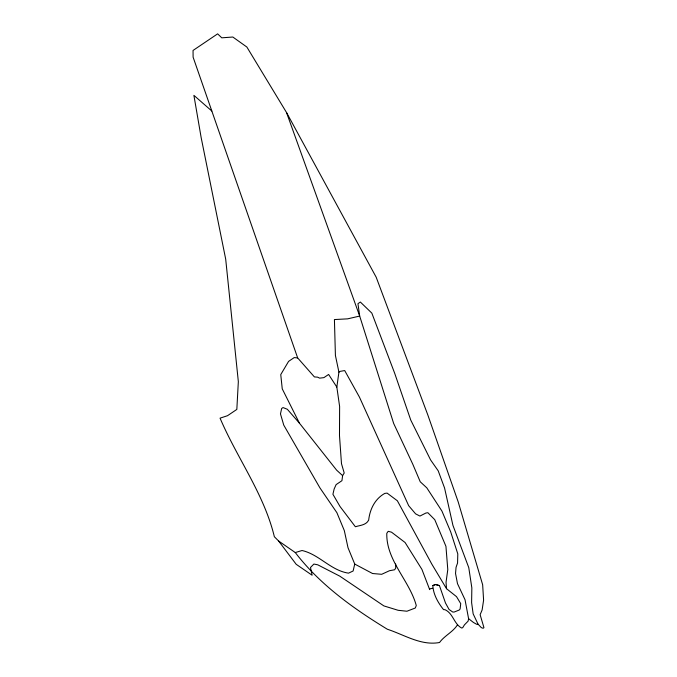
<?xml version="1.0" encoding="UTF-8"?>
<svg xmlns="http://www.w3.org/2000/svg" width="677" height="677" viewBox="0 0 677 677"><rect width="100%" height="100%" fill="white"/><g stroke="black" fill="none" stroke-linecap="round" stroke-linejoin="round"><path stroke-width="1.02" d="M286.498 112.475L359.682 316.066L393.675 423.48L412.758 464.151L420.248 481.779L426.806 487.846L441.929 511.059L450.696 531.902L457.796 553.904L457.567 562.993L456.061 567.318L455.536 573.461L457.491 583.676L465.031 599.737L468.594 618.685L468.112 621.131L464.439 624.871L462.696 627.697L461.612 628.019C453.945 623.957 453.167 613.379 445.001 609.689L443.553 609.63C438.104 602.877 433.246 594.304 432.848 585.588L435.421 584.496L439.432 585.588L445.491 603.012L449.079 609.495L452.718 612.016L454.089 612.067L459.26 610.019L460.106 608.97L460.732 603.639L456.518 596.649L446.541 588.711L431.858 564.186L397.365 500.777L387.1 493.11L384.781 493.406C374.931 498.864 369.879 509.265 368.669 520.148C365.969 525.267 360.181 525.208 355.374 526.757L340.023 506.506L332.915 494.269L334.159 488.963L336.122 484.614L341.936 480.687L342.613 475.626L344.204 473.003L341.479 463.66L339.49 435.573L339.617 406.445L336.833 387.092L338.923 372.147L335.411 355.442L334.421 319.561L347.623 318.85L359.682 316.066L357.955 303.677L360.367 302.052L371.834 313.121L394.699 373.323L410.778 420.129L430.597 459.937L438.214 470.837L444.561 487.99L452.93 525.352L468.772 567.648L471.844 587.898L471.615 602.64L473.155 613.878L478.03 624.143L481.322 627.621L483.082 628.273L483.953 627.681L480.128 614.699L482.117 609.985L483.598 600.16L482.659 584.784L458.219 501.979L427.83 414.984L376.192 277.223L286.498 112.475L246.86 47.026L232.829 37.023L221.76 37.827L217.639 33.85L193.047 50.453L193.106 57.164L297.66 357.921L314.407 376.92L317.598 377.157L319.646 378.147L323.902 377.631L328.624 374.449L336.833 387.092M342.613 475.626L336.647 470.168L299.429 423.159L287.336 409.272L283.028 407.562L281.649 408.493L280.473 413.901L283.756 425.114L319.899 487.838L336.892 512.692L344.322 530.616L348.012 547.735L354.731 564.068L353.115 571.007L348.511 573.157C330.782 570.491 319.256 554.446 302.052 550.511L295.274 552.55L278.619 541.008L274.354 536.726C264.055 493.973 237.102 458.194 220.059 418.158L227.531 415.695L236.832 409.416L238.338 381.633L225.695 259.147L201.162 137.626L193.893 95.347L211.833 111.036M457.432 624.93C452.905 632.056 444.51 635.652 439.534 642.507C421.111 645.943 404.194 634.73 387.362 629.246C353.157 608.386 319.891 584.606 295.274 552.55M338.923 372.147L340.023 371.402L344.695 370.556L359.445 397.12L408.671 505.685L415.602 513.86L419.935 516.06L425.909 513.031L427.864 512.717L434.769 519.691L445.94 546.339L447.785 569.602L446.033 582.372L446.541 588.711M432.848 585.588L435.421 584.496L439.432 585.588M432.679 588.254L430.013 588.787L429.683 589.642L421.923 569.399L405.1 542.522L391.526 532.181L388.209 531.31L386.795 533.307C386.076 560.446 409.45 580.409 416.279 605.534L415.272 608.022L406.936 611.229L398.135 610.299L383.876 605.907L339.769 576.135L317.767 564.821L313.891 564.051L310.498 567.478L312.122 575.238L296.196 564.305L278.619 541.008M478.03 624.143L476.659 624.296L473.46 622.476L468.594 618.685M297.66 357.921L294.216 357.583L288.58 361.391L280.752 374.593L282.25 388.852L299.429 423.159M354.731 564.068L372.57 573.521L381.676 574.299L389.461 570.728L394.573 569.78L395.69 568.198L395.664 564"/></g></svg>
